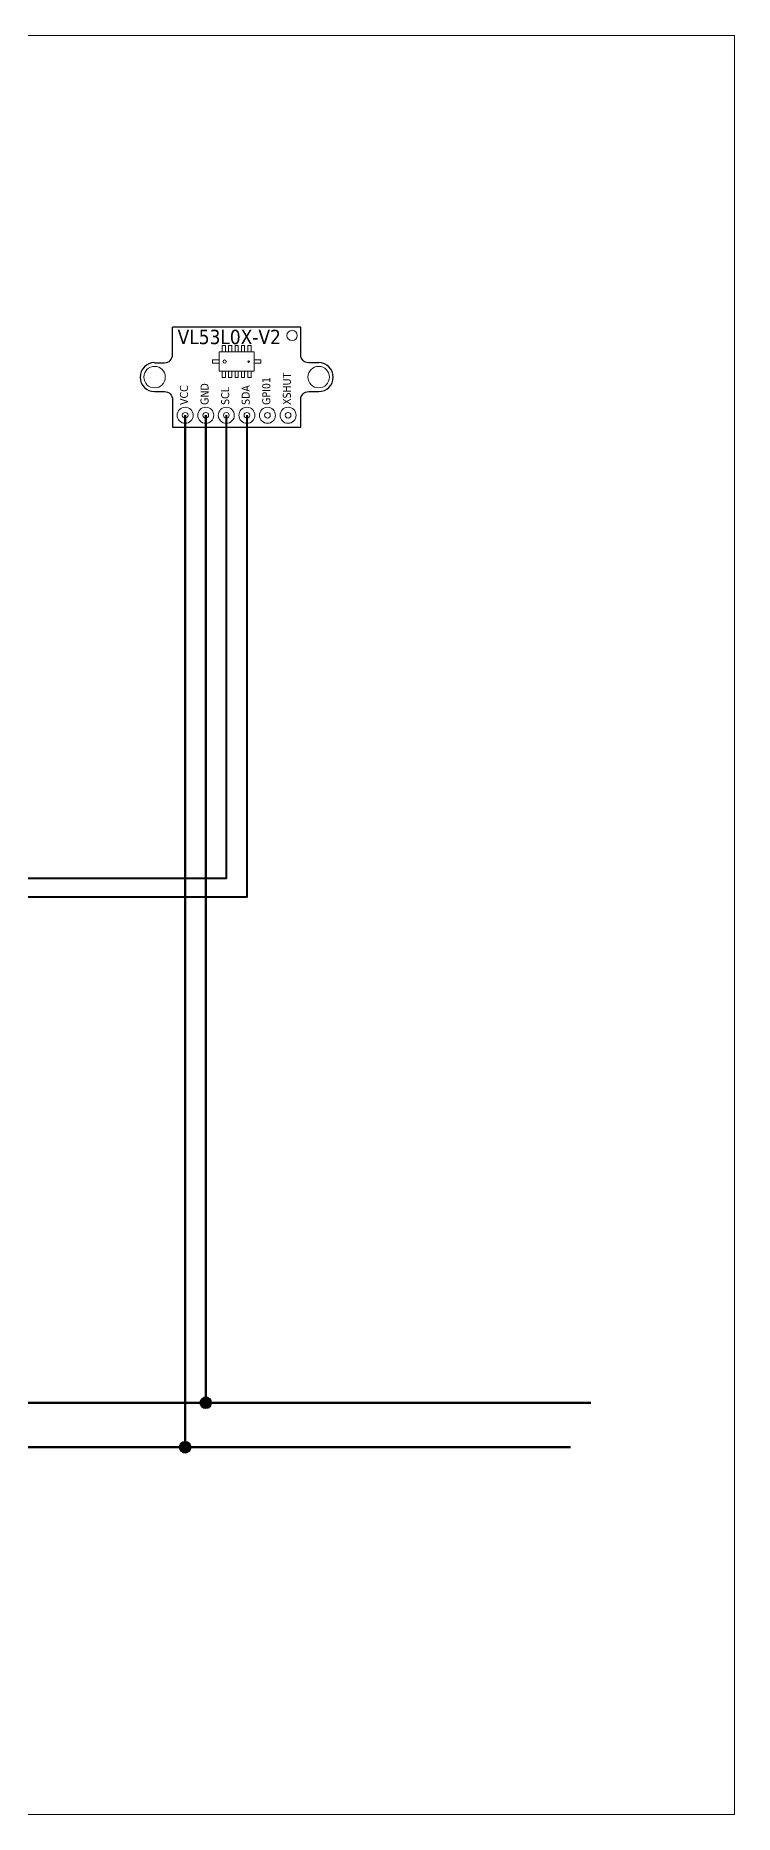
# Model space of a CAD drawing. Extents: x -201 to 3149, y -111 to 111.
# Drawn here: x 2573.7 to 2661, y -111 to 111.2 of the extents above; entities that cross this region are included whole.
import ezdxf

# ---------------------------------------------------------------- set-up
doc = ezdxf.new("R2010")
doc.units = 0
doc.linetypes.add('CONTINU', pattern=[0])
doc.layers.get('0').update_dxf_attribs({"lineweight": 9})
doc.layers.add('2', color=7, linetype='CONTINU')
for name, color, linetype, lineweight in [('contorno', 7, 'CONTINU', 30), ('fase_5V', 1, 'Continuous', 40), ('GND', 3, 'Continuous', 40), ('SCL_OR_SDA', 253, 'CONTINU', 40)]:
    doc.layers.add(name, color=color, linetype=linetype, lineweight=lineweight)
doc.styles.add('times 2', font='tahoma.ttf')

msp = doc.modelspace()

# ---------------------------------------------------------------- hatches: boundary and pattern name
at = {"layer": 'fase_5V'}
h = msp.add_hatch(dxfattribs=at)
h.set_pattern_fill('ANGLE', color=256)
h.set_pattern_definition([(0, (36.4636, 0), (0, 6.985), [5.08, -1.905]), (90, (36.4636, 0), (-6.985, 4e-16), [5.08, -1.905])])
h.paths.add_polyline_path([(2592.42, -64.51, 0.414214), (2591.77, -65.17), (2592.42, -65.17)])
h = msp.add_hatch(color=256, dxfattribs=at)
h.dxf.hatch_style = 1
h.paths.add_polyline_path([(2592.42, -64.51), (2592.42, -65.17), (2593.07, -65.17, 0.414214)])
h.paths.add_polyline_path([(2593.07, -65.17), (2592.42, -65.17), (2591.77, -65.17, 1)])
h = msp.add_hatch(color=256, dxfattribs=at)
h.dxf.hatch_style = 1
h.paths.add_polyline_path([(2592.42, -64.51, 0.414214), (2591.77, -65.17), (2592.42, -65.17)])
at = {"layer": 'GND', "lineweight": 50}
h = msp.add_hatch(color=256, dxfattribs=at)
h.dxf.hatch_style = 1
h.paths.add_polyline_path([(2594.99, -58.95, 0.414214), (2594.34, -59.61), (2594.99, -59.61)])
h.paths.add_polyline_path([(2594.99, -58.95), (2594.99, -59.61), (2595.64, -59.61, 0.414214)])
h.paths.add_polyline_path([(2595.64, -59.61), (2594.99, -59.61), (2594.34, -59.61, 1)])

# ---------------------------------------------------------------- linework, layer by layer
msp.add_lwpolyline([(2318.88, 111.22), (2661.02, 111.22), (2661.02, -111.05), (2318.88, -111.05)], close=True)
for points in [[(2601.05, 69.28), (2596.65, 69.28), (2596.65, 71.68), (2601.05, 71.68), (2601.05, 69.28)], [(2597.05, 71.68), (2597.05, 72.48), (2597.45, 72.48), (2597.45, 71.68), (2597.05, 71.68)], [(2597.05, 71.68), (2597.05, 71.68)], [(2597.85, 71.68), (2597.85, 72.48), (2598.25, 72.48), (2598.25, 71.68), (2597.85, 71.68)], [(2598.65, 71.68), (2598.65, 72.48), (2599.05, 72.48), (2599.05, 71.68), (2598.65, 71.68)], [(2599.45, 71.68), (2599.45, 72.48), (2599.85, 72.48), (2599.85, 71.68), (2599.45, 71.68)], [(2600.25, 71.68), (2600.25, 72.48), (2600.65, 72.48), (2600.65, 71.68), (2600.25, 71.68)], [(2595.85, 70.68), (2596.65, 70.68), (2596.65, 70.28), (2595.85, 70.28), (2595.85, 70.68)], [(2597.45, 69.28), (2597.45, 68.48), (2597.05, 68.48), (2597.05, 69.28), (2597.45, 69.28)], [(2598.25, 69.28), (2598.25, 68.48), (2597.85, 68.48), (2597.85, 69.28), (2598.25, 69.28)], [(2599.05, 69.28), (2599.05, 68.48), (2598.65, 68.48), (2598.65, 69.28), (2599.05, 69.28)], [(2599.85, 69.28), (2599.85, 68.48), (2599.45, 68.48), (2599.45, 69.28), (2599.85, 69.28)], [(2600.65, 69.28), (2600.65, 68.48), (2600.25, 68.48), (2600.25, 69.28), (2600.65, 69.28)], [(2600.65, 69.28), (2600.65, 69.28)], [(2601.05, 70.68), (2601.85, 70.68), (2601.85, 70.28), (2601.05, 70.28), (2601.05, 70.68)]]:
    msp.add_lwpolyline(points)
for centre, radius in [((2605.77, 73.75), 0.642), ((2588.6, 68.54), 1.34), ((2597.35, 70.48), 0.2), ((2600.35, 70.48), 0.1), ((2609.1, 68.54), 1.34), ((2592.42, 63.77), 1), ((2594.99, 63.77), 1), ((2597.56, 63.77), 1), ((2600.13, 63.77), 1), ((2602.7, 63.77), 1), ((2605.27, 63.77), 1), ((2592.42, 63.77), 0.355), ((2594.99, 63.77), 0.355), ((2597.56, 63.77), 0.355), ((2600.13, 63.77), 0.355), ((2602.7, 63.77), 0.355), ((2605.27, 63.77), 0.355)]:
    msp.add_circle(centre, radius)
at = {"layer": 'contorno'}
for points in [[(2588.6, 70.34), (2589.85, 70.34, 0.414214), (2590.85, 71.34), (2590.85, 74.79)], [(2609.1, 70.34), (2607.85, 70.34, -0.414214), (2606.85, 71.34), (2606.85, 74.79), (2590.85, 74.79)], [(2588.6, 66.73), (2589.85, 66.73, -0.414214), (2590.85, 65.73), (2590.85, 62.29), (2606.85, 62.29), (2606.85, 65.73, -0.414214), (2607.85, 66.73), (2609.1, 66.73)]]:
    msp.add_lwpolyline(points, format="xyb", dxfattribs=at)
for centre, start, end in [((2588.6, 68.54), 90, 270), ((2609.1, 68.54), 270, 90)]:
    msp.add_arc(centre, 1.81, start, end, dxfattribs=at)
at = {"layer": 'fase_5V', "lineweight": 50}
for points in [[(2592.42, 63.77), (2592.42, -65.17)], [(2344.89, -65.17), (2640.56, -65.17)]]:
    msp.add_lwpolyline(points, dxfattribs=at)
msp.add_circle((2592.42, -65.17), 0.652, dxfattribs=at)
at = {"layer": 'GND', "lineweight": 50}
for points in [[(2594.99, 63.77), (2594.99, -59.61)], [(2347.43, -59.61), (2643.1, -59.61)]]:
    msp.add_lwpolyline(points, dxfattribs=at)
msp.add_circle((2594.99, -59.61), 0.652, dxfattribs=at)
at = {"layer": 'SCL_OR_SDA'}
for points in [[(2600.13, 63.77), (2600.13, 3.56), (2530.37, 3.56), (2530.37, -2.86)], [(2597.56, 63.77), (2597.56, 5.89), (2532.91, 5.89), (2532.91, -2.86)]]:
    msp.add_lwpolyline(points, dxfattribs=at)

# ---------------------------------------------------------------- texts
at = {"insert": (2591.48, 74.46), "char_height": 1.8, "attachment_point": 1, "style": 'times 2'}
msp.add_mtext_dynamic_manual_height_columns('VL53L0X-V2', width=3.6996, gutter_width=5, heights=[0], dxfattribs=at)
at = {"layer": '2', "style": 'times 2'}
for s, p in [('XSHUT', (2605.62, 65.07)), ('VCC', (2592.77, 65.07)), ('GND', (2595.34, 65.07)), ('SCL', (2597.91, 65.07)), ('SDA', (2600.48, 65.07)), ('GPI01', (2603.05, 65.07))]:
    msp.add_text(s, height=1, rotation=90, dxfattribs=at).set_placement(p)

doc.saveas('drawing.dxf')
